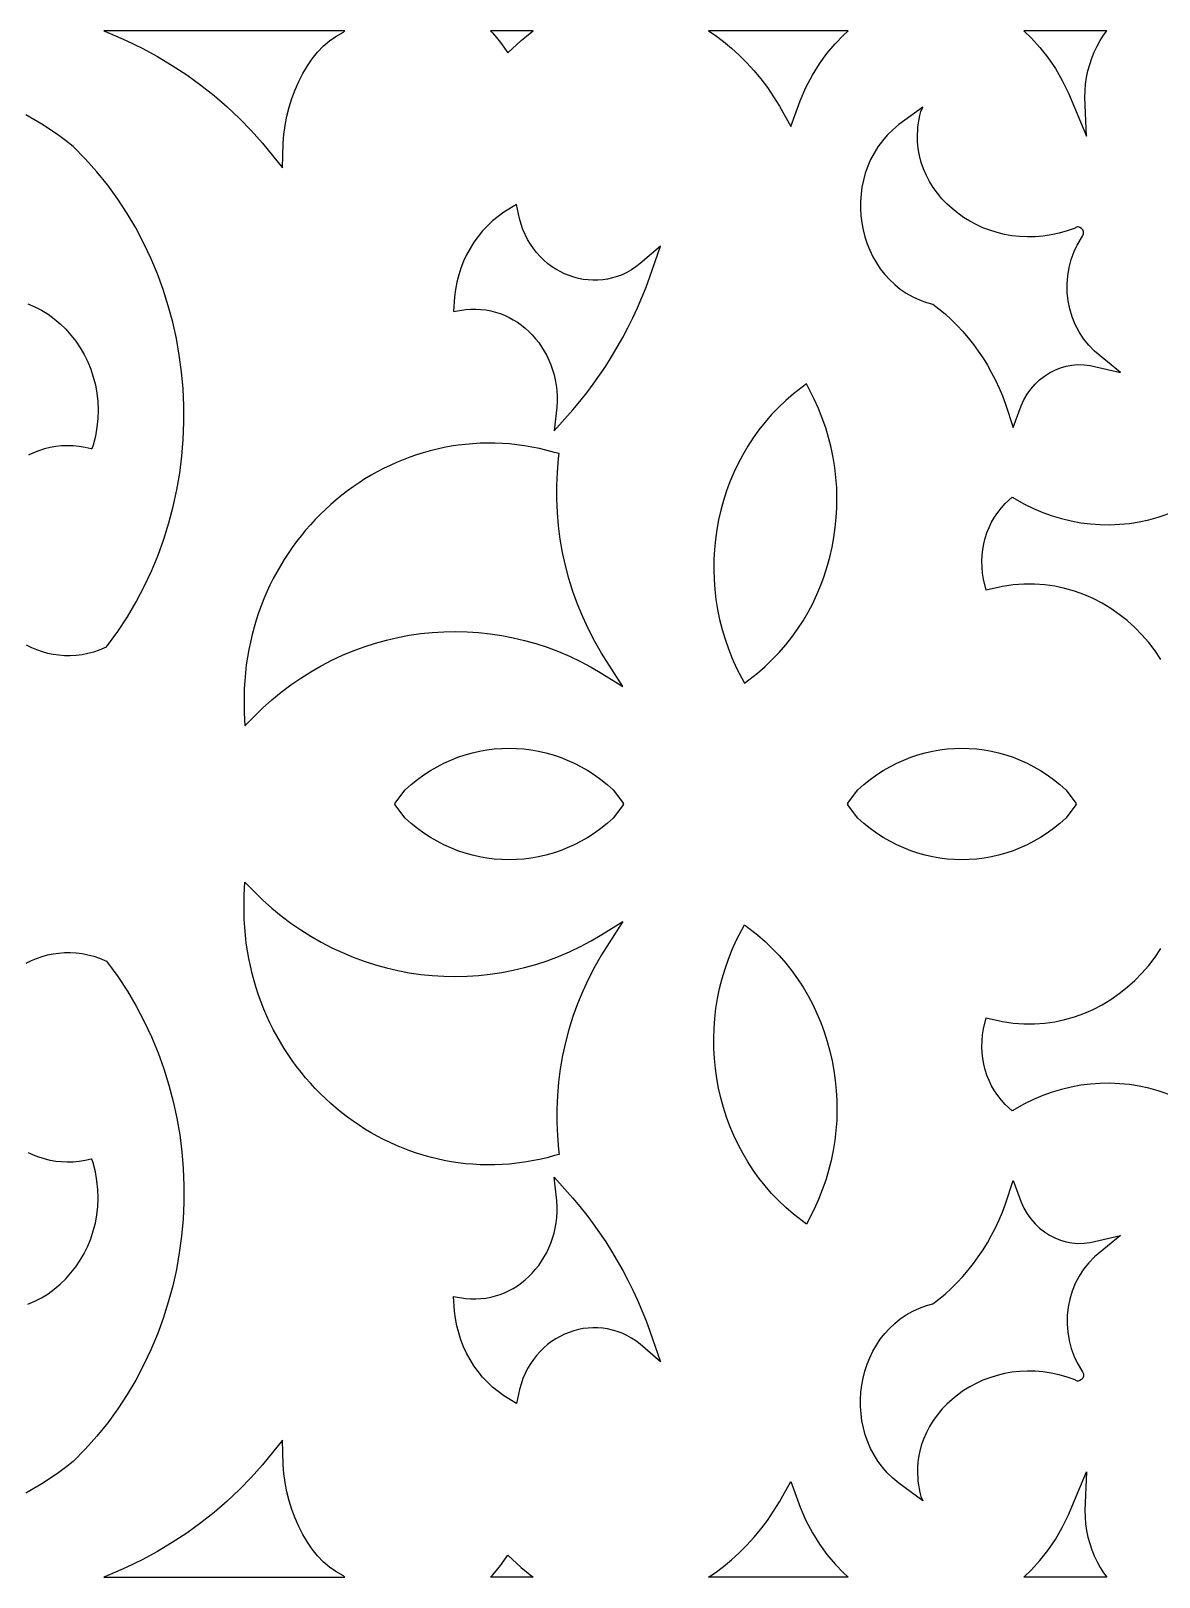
# Model space of a CAD drawing. Extents: x -1917 to -261, y -485 to 605.
# Drawn here: x -1668.1 to -1608.4, y -414.8 to -332.9 of the extents above; entities that cross this region are included whole.
import ezdxf

# ---------------------------------------------------------------- set-up
doc = ezdxf.new("R2010")
doc.units = 0
doc.layers.add('LAYER_1', color=18, linetype='CONTINUOUS')

msp = doc.modelspace()

# ---------------------------------------------------------------- linework, layer by layer
at = {"layer": 'LAYER_1'}
for points in [[(-1651.51, -332.89), (-1664.281, -332.89), (-1663.945, -333.022), (-1663.093, -333.397), (-1662.259, -333.807), (-1661.446, -334.248), (-1660.656, -334.721), (-1659.89, -335.225), (-1659.148, -335.758), (-1658.434, -336.32), (-1657.749, -336.909), (-1657.093, -337.525), (-1656.469, -338.167), (-1655.878, -338.833), (-1654.821, -340.145), (-1654.781, -338.858), (-1654.739, -338.379), (-1654.671, -337.896), (-1654.577, -337.414), (-1654.457, -336.936), (-1654.313, -336.466), (-1654.144, -336.008), (-1653.95, -335.564), (-1653.734, -335.14), (-1653.495, -334.738), (-1653.234, -334.362), (-1652.953, -334.015), (-1652.651, -333.701), (-1652.329, -333.423), (-1651.989, -333.184), (-1651.582, -332.959)], [(-1641.526, -332.89), (-1643.789, -332.89), (-1643.685, -332.994), (-1643.469, -333.237), (-1643.262, -333.496), (-1642.87, -334.046), (-1642.163, -333.392), (-1641.695, -333.01)], [(-1624.836, -332.89), (-1632.232, -332.89), (-1631.887, -333.121), (-1631.448, -333.448), (-1631.022, -333.8), (-1630.609, -334.175), (-1630.212, -334.573), (-1629.83, -334.993), (-1629.465, -335.434), (-1629.118, -335.895), (-1628.79, -336.376), (-1628.482, -336.875), (-1627.881, -337.956), (-1627.382, -336.595), (-1627.072, -335.894), (-1626.73, -335.242), (-1626.358, -334.637), (-1625.958, -334.08), (-1625.532, -333.57), (-1625.083, -333.108)], [(-1611.135, -332.89), (-1615.534, -332.89), (-1615.121, -333.276), (-1614.675, -333.761), (-1614.253, -334.294), (-1613.856, -334.877), (-1613.488, -335.51), (-1613.15, -336.192), (-1612.201, -338.47), (-1612.291, -336.421), (-1612.283, -336.061), (-1612.253, -335.704), (-1612.2, -335.352), (-1612.127, -335.005), (-1612.034, -334.665), (-1611.921, -334.334), (-1611.791, -334.013), (-1611.643, -333.702), (-1611.479, -333.404), (-1611.299, -333.119)], [(-1612.809, -343.34), (-1613.233, -343.493), (-1613.658, -343.615), (-1614.082, -343.707), (-1614.504, -343.77), (-1614.924, -343.804), (-1615.34, -343.81), (-1615.751, -343.79), (-1616.156, -343.744), (-1616.553, -343.673), (-1616.942, -343.578), (-1617.321, -343.459), (-1617.69, -343.319), (-1618.046, -343.156), (-1618.389, -342.974), (-1618.718, -342.771), (-1619.031, -342.55), (-1619.328, -342.311), (-1619.606, -342.055), (-1619.866, -341.782), (-1620.105, -341.495), (-1620.324, -341.192), (-1620.519, -340.877), (-1620.691, -340.548), (-1620.839, -340.208), (-1620.96, -339.857), (-1621.054, -339.496), (-1621.09, -339.312), (-1621.12, -339.126), (-1621.141, -338.938), (-1621.156, -338.747), (-1621.163, -338.555), (-1621.162, -338.362), (-1621.152, -338.166), (-1621.135, -337.969), (-1621.11, -337.771), (-1621.076, -337.571), (-1621.034, -337.37), (-1620.983, -337.168), (-1620.87, -336.936), (-1622.158, -337.858), (-1622.474, -338.124), (-1622.762, -338.41), (-1623.023, -338.712), (-1623.256, -339.031), (-1623.463, -339.363), (-1623.644, -339.707), (-1623.798, -340.062), (-1623.926, -340.425), (-1624.028, -340.795), (-1624.104, -341.17), (-1624.155, -341.549), (-1624.182, -341.93), (-1624.183, -342.311), (-1624.161, -342.691), (-1624.114, -343.068), (-1624.043, -343.441), (-1623.949, -343.807), (-1623.832, -344.167), (-1623.691, -344.517), (-1623.527, -344.856), (-1623.341, -345.183), (-1623.131, -345.496), (-1622.9, -345.793), (-1622.646, -346.073), (-1622.371, -346.334), (-1622.074, -346.573), (-1621.755, -346.79), (-1621.416, -346.982), (-1621.057, -347.148), (-1620.678, -347.286), (-1620.346, -347.376), (-1620.039, -347.612), (-1619.702, -347.894), (-1619.377, -348.19), (-1619.064, -348.499), (-1618.763, -348.822), (-1618.475, -349.157), (-1618.199, -349.504), (-1617.937, -349.863), (-1617.688, -350.233), (-1617.453, -350.615), (-1617.233, -351.006), (-1617.027, -351.408), (-1616.835, -351.819), (-1616.659, -352.239), (-1616.499, -352.667), (-1616.084, -353.918), (-1615.668, -352.764), (-1615.519, -352.445), (-1615.345, -352.147), (-1615.148, -351.872), (-1614.93, -351.62), (-1614.692, -351.392), (-1614.438, -351.19), (-1614.168, -351.015), (-1613.884, -350.867), (-1613.589, -350.749), (-1613.285, -350.66), (-1612.973, -350.602), (-1612.655, -350.576), (-1612.333, -350.583), (-1612.008, -350.624), (-1610.396, -351.003), (-1611.777, -349.863), (-1612.086, -349.549), (-1612.359, -349.206), (-1612.596, -348.84), (-1612.797, -348.452), (-1612.96, -348.047), (-1613.086, -347.627), (-1613.173, -347.197), (-1613.221, -346.759), (-1613.23, -346.317), (-1613.198, -345.875), (-1613.126, -345.437), (-1613.013, -345.005), (-1612.858, -344.583), (-1612.693, -344.241), (-1612.411, -343.764), (-1612.382, -343.705), (-1612.366, -343.646), (-1612.362, -343.589), (-1612.367, -343.535), (-1612.382, -343.484), (-1612.405, -343.437), (-1612.434, -343.394), (-1612.47, -343.357), (-1612.552, -343.302), (-1612.597, -343.286), (-1612.642, -343.277), (-1612.688, -343.278), (-1612.731, -343.288), (-1612.772, -343.308)], [(-1634.782, -344.295), (-1635.852, -345.226), (-1636.087, -345.403), (-1636.327, -345.56), (-1636.572, -345.696), (-1636.821, -345.812), (-1637.074, -345.908), (-1637.329, -345.985), (-1637.587, -346.043), (-1637.845, -346.083), (-1638.105, -346.104), (-1638.364, -346.107), (-1638.622, -346.092), (-1638.879, -346.06), (-1639.132, -346.011), (-1639.383, -345.945), (-1639.629, -345.862), (-1639.87, -345.763), (-1640.105, -345.648), (-1640.334, -345.517), (-1640.555, -345.371), (-1640.768, -345.209), (-1640.971, -345.033), (-1641.165, -344.843), (-1641.347, -344.638), (-1641.519, -344.419), (-1641.678, -344.186), (-1641.823, -343.94), (-1641.955, -343.681), (-1642.073, -343.409), (-1642.174, -343.124), (-1642.26, -342.826), (-1642.42, -342.096), (-1643.081, -342.501), (-1643.388, -342.719), (-1643.68, -342.958), (-1643.954, -343.216), (-1644.211, -343.491), (-1644.45, -343.784), (-1644.671, -344.092), (-1644.873, -344.414), (-1645.054, -344.75), (-1645.216, -345.098), (-1645.356, -345.458), (-1645.475, -345.827), (-1645.572, -346.206), (-1645.646, -346.594), (-1645.696, -346.988), (-1645.747, -347.761), (-1645.1, -347.663), (-1644.828, -347.64), (-1644.56, -347.636), (-1644.295, -347.649), (-1644.034, -347.679), (-1643.779, -347.727), (-1643.528, -347.79), (-1643.282, -347.869), (-1643.043, -347.963), (-1642.81, -348.072), (-1642.584, -348.195), (-1642.365, -348.332), (-1642.154, -348.481), (-1641.952, -348.644), (-1641.758, -348.819), (-1641.574, -349.005), (-1641.4, -349.202), (-1641.236, -349.41), (-1641.083, -349.628), (-1640.941, -349.856), (-1640.812, -350.093), (-1640.695, -350.338), (-1640.59, -350.591), (-1640.499, -350.851), (-1640.422, -351.118), (-1640.36, -351.392), (-1640.312, -351.671), (-1640.28, -351.956), (-1640.263, -352.246), (-1640.263, -352.54), (-1640.279, -352.838), (-1640.421, -354.092), (-1639.423, -352.968), (-1639.051, -352.525), (-1638.691, -352.071), (-1638.343, -351.608), (-1638.007, -351.134), (-1637.682, -350.651), (-1637.371, -350.159), (-1637.071, -349.658), (-1636.785, -349.148), (-1636.511, -348.63), (-1636.251, -348.104), (-1636.003, -347.57), (-1635.769, -347.028), (-1635.548, -346.479), (-1635.341, -345.924)], [(-1625.544, -356.029), (-1625.629, -355.499), (-1625.738, -354.971), (-1625.869, -354.446), (-1626.025, -353.926), (-1626.205, -353.411), (-1626.409, -352.902), (-1626.637, -352.4), (-1627.048, -351.595), (-1627.741, -352.134), (-1628.145, -352.482), (-1628.53, -352.847), (-1628.896, -353.229), (-1629.242, -353.627), (-1629.568, -354.04), (-1629.874, -354.467), (-1630.16, -354.907), (-1630.426, -355.36), (-1630.671, -355.824), (-1630.895, -356.298), (-1631.098, -356.783), (-1631.28, -357.276), (-1631.441, -357.776), (-1631.581, -358.284), (-1631.699, -358.799), (-1631.795, -359.318), (-1631.869, -359.842), (-1631.921, -360.369), (-1631.95, -360.899), (-1631.957, -361.431), (-1631.942, -361.964), (-1631.903, -362.497), (-1631.842, -363.03), (-1631.757, -363.56), (-1631.649, -364.088), (-1631.517, -364.613), (-1631.361, -365.133), (-1631.181, -365.648), (-1630.978, -366.157), (-1630.749, -366.66), (-1630.338, -367.464), (-1629.645, -366.925), (-1629.241, -366.578), (-1628.856, -366.212), (-1628.49, -365.83), (-1628.144, -365.432), (-1627.818, -365.019), (-1627.512, -364.592), (-1627.226, -364.152), (-1626.96, -363.699), (-1626.715, -363.235), (-1626.491, -362.761), (-1626.288, -362.276), (-1626.106, -361.784), (-1625.945, -361.283), (-1625.805, -360.775), (-1625.688, -360.261), (-1625.591, -359.741), (-1625.517, -359.217), (-1625.465, -358.69), (-1625.436, -358.16), (-1625.429, -357.628), (-1625.444, -357.095), (-1625.483, -356.562)], [(-1656.84, -369.038), (-1656.81, -369.724), (-1656.339, -369.247), (-1655.867, -368.788), (-1655.38, -368.353), (-1654.88, -367.942), (-1654.367, -367.555), (-1653.842, -367.192), (-1653.306, -366.854), (-1652.759, -366.541), (-1652.202, -366.252), (-1651.636, -365.987), (-1651.062, -365.748), (-1650.481, -365.533), (-1649.892, -365.344), (-1649.298, -365.179), (-1648.699, -365.04), (-1648.095, -364.926), (-1647.487, -364.837), (-1646.877, -364.774), (-1646.265, -364.736), (-1645.651, -364.724), (-1645.036, -364.738), (-1644.422, -364.777), (-1643.809, -364.843), (-1643.197, -364.934), (-1642.588, -365.052), (-1641.982, -365.196), (-1641.38, -365.366), (-1640.783, -365.562), (-1640.191, -365.785), (-1639.606, -366.035), (-1639.028, -366.312), (-1638.458, -366.615), (-1637.896, -366.945), (-1636.774, -367.637), (-1637.5, -366.504), (-1637.9, -365.881), (-1638.266, -365.249), (-1638.601, -364.605), (-1638.905, -363.949), (-1639.179, -363.282), (-1639.423, -362.605), (-1639.636, -361.92), (-1639.818, -361.228), (-1639.97, -360.53), (-1640.091, -359.826), (-1640.182, -359.119), (-1640.243, -358.409), (-1640.273, -357.697), (-1640.272, -356.985), (-1640.241, -356.273), (-1640.179, -355.556), (-1640.157, -355.297), (-1640.396, -355.229), (-1640.796, -355.121), (-1641.195, -355.027), (-1641.593, -354.947), (-1641.991, -354.88), (-1642.387, -354.826), (-1642.783, -354.785), (-1643.176, -354.757), (-1643.569, -354.741), (-1643.959, -354.739), (-1644.347, -354.748), (-1644.733, -354.77), (-1645.116, -354.803), (-1645.497, -354.849), (-1645.875, -354.906), (-1646.25, -354.974), (-1646.622, -355.054), (-1646.99, -355.146), (-1647.355, -355.248), (-1647.716, -355.361), (-1648.072, -355.485), (-1648.425, -355.619), (-1648.773, -355.764), (-1649.117, -355.919), (-1649.456, -356.084), (-1649.79, -356.258), (-1650.118, -356.443), (-1650.442, -356.637), (-1650.759, -356.841), (-1651.071, -357.053), (-1651.377, -357.275), (-1651.677, -357.506), (-1651.971, -357.745), (-1652.257, -357.993), (-1652.538, -358.25), (-1652.811, -358.514), (-1653.077, -358.787), (-1653.336, -359.067), (-1653.587, -359.356), (-1653.831, -359.652), (-1654.066, -359.955), (-1654.294, -360.266), (-1654.513, -360.584), (-1654.724, -360.908), (-1654.926, -361.24), (-1655.119, -361.578), (-1655.303, -361.922), (-1655.478, -362.273), (-1655.643, -362.63), (-1655.799, -362.993), (-1655.944, -363.362), (-1656.08, -363.736), (-1656.206, -364.116), (-1656.321, -364.501), (-1656.425, -364.891), (-1656.518, -365.286), (-1656.601, -365.686), (-1656.672, -366.09), (-1656.732, -366.499), (-1656.78, -366.913), (-1656.817, -367.33), (-1656.841, -367.752), (-1656.853, -368.177), (-1656.853, -368.606)], [(-1636.773, -373.867), (-1636.749, -373.9), (-1637.291, -374.619), (-1637.613, -374.903), (-1637.945, -375.167), (-1638.285, -375.412), (-1638.634, -375.638), (-1638.99, -375.844), (-1639.352, -376.03), (-1639.721, -376.197), (-1640.095, -376.344), (-1640.473, -376.472), (-1640.855, -376.58), (-1641.241, -376.668), (-1641.63, -376.737), (-1642.02, -376.786), (-1642.412, -376.815), (-1642.804, -376.825), (-1643.197, -376.815), (-1643.588, -376.786), (-1643.979, -376.737), (-1644.367, -376.668), (-1644.753, -376.58), (-1645.135, -376.472), (-1645.514, -376.344), (-1645.888, -376.197), (-1646.256, -376.03), (-1646.619, -375.844), (-1646.975, -375.638), (-1647.323, -375.412), (-1647.663, -375.167), (-1647.995, -374.903), (-1648.318, -374.619), (-1648.859, -373.9), (-1648.835, -373.867), (-1648.859, -373.835), (-1648.318, -373.116), (-1647.995, -372.832), (-1647.663, -372.567), (-1647.323, -372.322), (-1646.975, -372.097), (-1646.619, -371.891), (-1646.256, -371.705), (-1645.888, -371.538), (-1645.514, -371.391), (-1645.135, -371.263), (-1644.753, -371.155), (-1644.367, -371.067), (-1643.979, -370.998), (-1643.588, -370.949), (-1643.197, -370.92), (-1642.804, -370.91), (-1642.412, -370.92), (-1642.02, -370.949), (-1641.63, -370.998), (-1641.241, -371.067), (-1640.855, -371.155), (-1640.473, -371.263), (-1640.095, -371.391), (-1639.721, -371.538), (-1639.352, -371.705), (-1638.99, -371.891), (-1638.634, -372.097), (-1638.285, -372.322), (-1637.945, -372.567), (-1637.613, -372.832), (-1637.291, -373.116), (-1636.749, -373.835)], [(-1612.778, -373.867), (-1612.754, -373.9), (-1613.295, -374.619), (-1613.618, -374.903), (-1613.949, -375.167), (-1614.29, -375.412), (-1614.638, -375.638), (-1614.994, -375.844), (-1615.357, -376.03), (-1615.725, -376.197), (-1616.099, -376.344), (-1616.477, -376.472), (-1616.86, -376.58), (-1617.246, -376.668), (-1617.634, -376.737), (-1618.024, -376.786), (-1618.416, -376.815), (-1618.809, -376.825), (-1619.201, -376.815), (-1619.593, -376.786), (-1619.983, -376.737), (-1620.372, -376.668), (-1620.757, -376.58), (-1621.14, -376.472), (-1621.518, -376.344), (-1621.892, -376.197), (-1622.261, -376.03), (-1622.623, -375.844), (-1622.979, -375.638), (-1623.327, -375.412), (-1623.668, -375.167), (-1624, -374.903), (-1624.322, -374.619), (-1624.863, -373.9), (-1624.84, -373.867), (-1624.863, -373.835), (-1624.322, -373.116), (-1624, -372.832), (-1623.668, -372.567), (-1623.327, -372.322), (-1622.979, -372.097), (-1622.623, -371.891), (-1622.261, -371.705), (-1621.892, -371.538), (-1621.518, -371.391), (-1621.14, -371.263), (-1620.757, -371.155), (-1620.372, -371.067), (-1619.983, -370.998), (-1619.593, -370.949), (-1619.201, -370.92), (-1618.809, -370.91), (-1618.416, -370.92), (-1618.024, -370.949), (-1617.634, -370.998), (-1617.246, -371.067), (-1616.86, -371.155), (-1616.477, -371.263), (-1616.099, -371.391), (-1615.725, -371.538), (-1615.357, -371.705), (-1614.994, -371.891), (-1614.638, -372.097), (-1614.29, -372.322), (-1613.949, -372.567), (-1613.618, -372.832), (-1613.295, -373.116), (-1612.754, -373.835)], [(-1656.84, -378.697), (-1656.81, -378.011), (-1656.339, -378.488), (-1655.867, -378.947), (-1655.38, -379.382), (-1654.88, -379.793), (-1654.367, -380.18), (-1653.842, -380.542), (-1653.306, -380.881), (-1652.759, -381.194), (-1652.202, -381.483), (-1651.636, -381.747), (-1651.062, -381.987), (-1650.481, -382.201), (-1649.892, -382.391), (-1649.298, -382.556), (-1648.699, -382.695), (-1648.095, -382.809), (-1647.487, -382.898), (-1646.877, -382.961), (-1646.265, -382.999), (-1645.651, -383.011), (-1645.036, -382.997), (-1644.422, -382.958), (-1643.809, -382.892), (-1643.197, -382.801), (-1642.588, -382.683), (-1641.982, -382.539), (-1641.38, -382.369), (-1640.783, -382.172), (-1640.191, -381.949), (-1639.606, -381.7), (-1639.028, -381.423), (-1638.458, -381.12), (-1637.896, -380.79), (-1636.774, -380.098), (-1637.5, -381.23), (-1637.9, -381.854), (-1638.266, -382.486), (-1638.601, -383.13), (-1638.905, -383.786), (-1639.179, -384.453), (-1639.423, -385.13), (-1639.636, -385.815), (-1639.818, -386.507), (-1639.97, -387.205), (-1640.091, -387.909), (-1640.182, -388.616), (-1640.243, -389.326), (-1640.273, -390.038), (-1640.272, -390.75), (-1640.241, -391.462), (-1640.179, -392.179), (-1640.157, -392.438), (-1640.396, -392.506), (-1640.796, -392.614), (-1641.195, -392.707), (-1641.593, -392.788), (-1641.991, -392.855), (-1642.387, -392.909), (-1642.783, -392.95), (-1643.176, -392.978), (-1643.569, -392.993), (-1643.959, -392.996), (-1644.347, -392.987), (-1644.733, -392.965), (-1645.116, -392.932), (-1645.497, -392.886), (-1645.875, -392.829), (-1646.25, -392.76), (-1646.622, -392.68), (-1646.99, -392.589), (-1647.355, -392.487), (-1647.716, -392.374), (-1648.072, -392.25), (-1648.425, -392.116), (-1648.773, -391.971), (-1649.117, -391.816), (-1649.456, -391.651), (-1649.79, -391.476), (-1650.118, -391.292), (-1650.442, -391.098), (-1650.759, -390.894), (-1651.071, -390.682), (-1651.377, -390.46), (-1651.677, -390.229), (-1651.971, -389.99), (-1652.257, -389.742), (-1652.538, -389.485), (-1652.811, -389.221), (-1653.077, -388.948), (-1653.336, -388.667), (-1653.587, -388.379), (-1653.831, -388.083), (-1654.066, -387.78), (-1654.294, -387.469), (-1654.513, -387.151), (-1654.724, -386.826), (-1654.926, -386.495), (-1655.119, -386.157), (-1655.303, -385.812), (-1655.478, -385.462), (-1655.643, -385.105), (-1655.799, -384.742), (-1655.944, -384.373), (-1656.08, -383.999), (-1656.206, -383.619), (-1656.321, -383.234), (-1656.425, -382.844), (-1656.518, -382.449), (-1656.601, -382.049), (-1656.672, -381.645), (-1656.732, -381.236), (-1656.78, -380.822), (-1656.817, -380.405), (-1656.841, -379.983), (-1656.853, -379.558), (-1656.853, -379.129)], [(-1625.544, -391.705), (-1625.629, -392.236), (-1625.738, -392.764), (-1625.869, -393.289), (-1626.025, -393.809), (-1626.205, -394.324), (-1626.409, -394.833), (-1626.637, -395.335), (-1627.048, -396.139), (-1627.741, -395.601), (-1628.145, -395.253), (-1628.53, -394.888), (-1628.896, -394.506), (-1629.242, -394.108), (-1629.568, -393.695), (-1629.874, -393.268), (-1630.16, -392.827), (-1630.426, -392.375), (-1630.671, -391.911), (-1630.895, -391.436), (-1631.098, -390.952), (-1631.28, -390.459), (-1631.441, -389.958), (-1631.581, -389.45), (-1631.699, -388.936), (-1631.795, -388.417), (-1631.869, -387.893), (-1631.921, -387.366), (-1631.95, -386.835), (-1631.957, -386.303), (-1631.942, -385.77), (-1631.903, -385.237), (-1631.842, -384.705), (-1631.757, -384.175), (-1631.649, -383.647), (-1631.517, -383.122), (-1631.361, -382.602), (-1631.181, -382.086), (-1630.978, -381.577), (-1630.749, -381.075), (-1630.338, -380.271), (-1629.645, -380.81), (-1629.241, -381.157), (-1628.856, -381.523), (-1628.49, -381.905), (-1628.144, -382.303), (-1627.818, -382.716), (-1627.512, -383.143), (-1627.226, -383.583), (-1626.96, -384.036), (-1626.715, -384.5), (-1626.491, -384.974), (-1626.288, -385.458), (-1626.106, -385.951), (-1625.945, -386.452), (-1625.805, -386.96), (-1625.688, -387.474), (-1625.591, -387.994), (-1625.517, -388.518), (-1625.465, -389.045), (-1625.436, -389.575), (-1625.429, -390.107), (-1625.444, -390.64), (-1625.483, -391.173)], [(-1634.782, -403.44), (-1635.852, -402.508), (-1636.087, -402.331), (-1636.327, -402.175), (-1636.572, -402.039), (-1636.821, -401.923), (-1637.074, -401.827), (-1637.329, -401.75), (-1637.587, -401.692), (-1637.845, -401.652), (-1638.105, -401.631), (-1638.364, -401.628), (-1638.622, -401.643), (-1638.879, -401.675), (-1639.132, -401.724), (-1639.383, -401.79), (-1639.629, -401.873), (-1639.87, -401.972), (-1640.105, -402.087), (-1640.334, -402.218), (-1640.555, -402.364), (-1640.768, -402.525), (-1640.971, -402.702), (-1641.165, -402.892), (-1641.347, -403.097), (-1641.519, -403.316), (-1641.678, -403.548), (-1641.823, -403.794), (-1641.955, -404.054), (-1642.073, -404.326), (-1642.174, -404.611), (-1642.26, -404.908), (-1642.42, -405.639), (-1643.081, -405.234), (-1643.388, -405.015), (-1643.68, -404.777), (-1643.954, -404.519), (-1644.211, -404.243), (-1644.45, -403.951), (-1644.671, -403.643), (-1644.873, -403.321), (-1645.054, -402.985), (-1645.216, -402.637), (-1645.356, -402.277), (-1645.475, -401.907), (-1645.572, -401.528), (-1645.646, -401.141), (-1645.696, -400.747), (-1645.747, -399.974), (-1645.1, -400.072), (-1644.828, -400.095), (-1644.56, -400.099), (-1644.295, -400.086), (-1644.034, -400.055), (-1643.779, -400.008), (-1643.528, -399.945), (-1643.282, -399.866), (-1643.043, -399.772), (-1642.81, -399.663), (-1642.584, -399.54), (-1642.365, -399.403), (-1642.154, -399.253), (-1641.952, -399.091), (-1641.758, -398.916), (-1641.574, -398.73), (-1641.4, -398.532), (-1641.236, -398.324), (-1641.083, -398.106), (-1640.941, -397.879), (-1640.812, -397.642), (-1640.695, -397.397), (-1640.59, -397.144), (-1640.499, -396.884), (-1640.422, -396.617), (-1640.36, -396.343), (-1640.312, -396.064), (-1640.28, -395.779), (-1640.263, -395.489), (-1640.263, -395.195), (-1640.279, -394.896), (-1640.421, -393.642), (-1639.423, -394.767), (-1639.051, -395.21), (-1638.691, -395.664), (-1638.343, -396.127), (-1638.007, -396.601), (-1637.682, -397.083), (-1637.371, -397.576), (-1637.071, -398.077), (-1636.785, -398.586), (-1636.511, -399.105), (-1636.251, -399.631), (-1636.003, -400.165), (-1635.769, -400.707), (-1635.548, -401.255), (-1635.341, -401.811)], [(-1612.809, -404.395), (-1613.233, -404.242), (-1613.658, -404.119), (-1614.082, -404.028), (-1614.504, -403.965), (-1614.924, -403.931), (-1615.34, -403.925), (-1615.751, -403.945), (-1616.156, -403.991), (-1616.553, -404.062), (-1616.942, -404.157), (-1617.321, -404.276), (-1617.69, -404.416), (-1618.046, -404.578), (-1618.389, -404.761), (-1618.718, -404.964), (-1619.031, -405.185), (-1619.328, -405.424), (-1619.606, -405.68), (-1619.866, -405.953), (-1620.105, -406.24), (-1620.324, -406.542), (-1620.519, -406.858), (-1620.691, -407.186), (-1620.839, -407.527), (-1620.96, -407.878), (-1621.054, -408.239), (-1621.09, -408.423), (-1621.12, -408.609), (-1621.141, -408.797), (-1621.156, -408.987), (-1621.163, -409.179), (-1621.162, -409.373), (-1621.152, -409.569), (-1621.135, -409.766), (-1621.11, -409.964), (-1621.076, -410.164), (-1621.034, -410.365), (-1620.983, -410.567), (-1620.87, -410.799), (-1622.158, -409.876), (-1622.474, -409.61), (-1622.762, -409.325), (-1623.023, -409.022), (-1623.256, -408.704), (-1623.463, -408.372), (-1623.644, -408.028), (-1623.798, -407.673), (-1623.926, -407.31), (-1624.028, -406.94), (-1624.104, -406.565), (-1624.155, -406.186), (-1624.182, -405.805), (-1624.183, -405.424), (-1624.161, -405.044), (-1624.114, -404.667), (-1624.043, -404.294), (-1623.949, -403.927), (-1623.832, -403.568), (-1623.691, -403.218), (-1623.527, -402.879), (-1623.341, -402.552), (-1623.131, -402.239), (-1622.9, -401.941), (-1622.646, -401.662), (-1622.371, -401.401), (-1622.074, -401.162), (-1621.755, -400.945), (-1621.416, -400.753), (-1621.057, -400.587), (-1620.678, -400.449), (-1620.346, -400.359), (-1620.039, -400.123), (-1619.702, -399.841), (-1619.377, -399.545), (-1619.064, -399.236), (-1618.763, -398.913), (-1618.475, -398.578), (-1618.199, -398.231), (-1617.937, -397.872), (-1617.688, -397.501), (-1617.453, -397.12), (-1617.233, -396.729), (-1617.027, -396.327), (-1616.835, -395.916), (-1616.659, -395.496), (-1616.499, -395.067), (-1616.084, -393.817), (-1615.668, -394.971), (-1615.519, -395.29), (-1615.345, -395.588), (-1615.148, -395.863), (-1614.93, -396.115), (-1614.692, -396.343), (-1614.438, -396.545), (-1614.168, -396.72), (-1613.884, -396.867), (-1613.589, -396.986), (-1613.285, -397.075), (-1612.973, -397.133), (-1612.655, -397.159), (-1612.333, -397.152), (-1612.008, -397.111), (-1610.396, -396.732), (-1611.777, -397.871), (-1612.086, -398.186), (-1612.359, -398.528), (-1612.596, -398.895), (-1612.797, -399.283), (-1612.96, -399.688), (-1613.086, -400.108), (-1613.173, -400.538), (-1613.221, -400.976), (-1613.23, -401.418), (-1613.198, -401.859), (-1613.126, -402.298), (-1613.013, -402.73), (-1612.858, -403.152), (-1612.693, -403.494), (-1612.411, -403.97), (-1612.382, -404.03), (-1612.366, -404.089), (-1612.362, -404.146), (-1612.367, -404.2), (-1612.382, -404.251), (-1612.405, -404.298), (-1612.434, -404.34), (-1612.47, -404.377), (-1612.552, -404.433), (-1612.597, -404.449), (-1612.642, -404.458), (-1612.688, -404.457), (-1612.731, -404.447), (-1612.772, -404.426)], [(-1651.51, -414.845), (-1651.582, -414.776), (-1651.989, -414.551), (-1652.329, -414.312), (-1652.651, -414.034), (-1652.953, -413.72), (-1653.234, -413.373), (-1653.495, -412.997), (-1653.734, -412.595), (-1653.95, -412.171), (-1654.144, -411.727), (-1654.313, -411.269), (-1654.457, -410.798), (-1654.577, -410.32), (-1654.671, -409.838), (-1654.739, -409.356), (-1654.781, -408.877), (-1654.821, -407.59), (-1655.878, -408.902), (-1656.469, -409.568), (-1657.093, -410.21), (-1657.749, -410.826), (-1658.434, -411.415), (-1659.148, -411.977), (-1659.89, -412.51), (-1660.656, -413.013), (-1661.446, -413.486), (-1662.259, -413.928), (-1663.093, -414.337), (-1663.945, -414.713), (-1664.281, -414.845)], [(-1611.135, -414.845), (-1615.534, -414.845), (-1615.121, -414.459), (-1614.675, -413.974), (-1614.253, -413.44), (-1613.856, -412.858), (-1613.488, -412.225), (-1613.15, -411.543), (-1612.201, -409.264), (-1612.291, -411.313), (-1612.283, -411.674), (-1612.253, -412.031), (-1612.2, -412.383), (-1612.127, -412.73), (-1612.034, -413.069), (-1611.921, -413.401), (-1611.791, -413.722), (-1611.643, -414.033), (-1611.479, -414.331), (-1611.299, -414.616)], [(-1624.836, -414.845), (-1632.232, -414.845), (-1631.887, -414.614), (-1631.448, -414.287), (-1631.022, -413.935), (-1630.609, -413.56), (-1630.212, -413.162), (-1629.83, -412.742), (-1629.465, -412.301), (-1629.118, -411.839), (-1628.79, -411.359), (-1628.482, -410.86), (-1627.881, -409.778), (-1627.382, -411.14), (-1627.072, -411.84), (-1626.73, -412.493), (-1626.358, -413.098), (-1625.958, -413.655), (-1625.532, -414.165), (-1625.083, -414.627)], [(-1641.526, -414.845), (-1643.789, -414.845), (-1643.685, -414.74), (-1643.469, -414.497), (-1643.262, -414.239), (-1642.87, -413.689), (-1642.163, -414.343), (-1641.695, -414.725)]]:
    msp.add_lwpolyline(points, close=True, dxfattribs=at)
for points in [[(-1668.394, -365.437), (-1668.122, -365.569), (-1667.844, -365.685), (-1667.558, -365.783), (-1667.267, -365.864), (-1666.971, -365.925), (-1666.671, -365.968), (-1666.367, -365.991), (-1666.06, -365.994), (-1665.751, -365.976), (-1665.44, -365.938), (-1665.129, -365.878), (-1664.819, -365.796), (-1664.509, -365.691), (-1664.133, -365.536), (-1663.541, -364.721), (-1663.035, -363.948), (-1662.568, -363.156), (-1662.142, -362.347), (-1661.755, -361.521), (-1661.407, -360.682), (-1661.099, -359.83), (-1660.831, -358.967), (-1660.601, -358.094), (-1660.411, -357.214), (-1660.259, -356.327), (-1660.147, -355.435), (-1660.073, -354.541), (-1660.038, -353.644), (-1660.042, -352.748), (-1660.083, -351.853), (-1660.164, -350.962), (-1660.282, -350.075), (-1660.439, -349.194), (-1660.633, -348.321), (-1660.866, -347.457), (-1661.136, -346.604), (-1661.444, -345.764), (-1661.79, -344.938), (-1662.173, -344.127), (-1662.593, -343.334), (-1663.051, -342.559), (-1663.546, -341.805), (-1664.078, -341.073), (-1664.647, -340.365), (-1665.253, -339.682), (-1665.904, -339.016), (-1666.322, -338.69), (-1666.734, -338.388), (-1667.568, -337.834), (-1668.421, -337.34)], [(-1668.308, -347.351), (-1667.94, -347.51), (-1667.583, -347.698), (-1667.24, -347.912), (-1666.912, -348.151), (-1666.6, -348.415), (-1666.305, -348.702), (-1666.029, -349.01), (-1665.773, -349.338), (-1665.539, -349.686), (-1665.327, -350.05), (-1665.139, -350.431), (-1664.976, -350.827), (-1664.84, -351.236), (-1664.732, -351.657), (-1664.652, -352.089), (-1664.602, -352.53), (-1664.584, -352.98), (-1664.599, -353.438), (-1664.647, -353.901), (-1664.73, -354.369), (-1664.851, -354.841), (-1664.92, -355.05), (-1664.96, -355.038), (-1665.277, -354.965), (-1665.593, -354.914), (-1665.908, -354.886), (-1666.221, -354.878), (-1666.53, -354.891), (-1666.835, -354.925), (-1667.136, -354.978), (-1667.431, -355.05), (-1667.721, -355.141), (-1668.004, -355.25), (-1668.28, -355.376)], [(-1608.259, -366.204), (-1608.571, -365.747), (-1608.908, -365.311), (-1609.268, -364.899), (-1609.65, -364.511), (-1610.053, -364.149), (-1610.475, -363.814), (-1610.916, -363.507), (-1611.375, -363.23), (-1611.849, -362.983), (-1612.338, -362.768), (-1612.841, -362.586), (-1613.356, -362.439), (-1613.883, -362.327), (-1614.421, -362.252), (-1614.967, -362.214), (-1615.522, -362.216), (-1616.085, -362.258), (-1616.653, -362.342), (-1617.515, -362.534), (-1617.657, -361.944), (-1617.709, -361.631), (-1617.74, -361.317), (-1617.748, -361.004), (-1617.736, -360.693), (-1617.702, -360.384), (-1617.648, -360.08), (-1617.573, -359.781), (-1617.478, -359.489), (-1617.364, -359.204), (-1617.231, -358.929), (-1617.078, -358.664), (-1616.907, -358.411), (-1616.717, -358.171), (-1616.51, -357.945), (-1616.139, -357.597), (-1615.482, -357.968), (-1615.005, -358.204), (-1614.519, -358.412), (-1614.026, -358.591), (-1613.526, -358.742), (-1613.021, -358.864), (-1612.511, -358.958), (-1611.998, -359.022), (-1611.483, -359.058), (-1610.966, -359.065), (-1610.449, -359.043), (-1609.932, -358.992), (-1609.418, -358.911), (-1608.906, -358.801), (-1608.398, -358.661), (-1607.568, -358.382)], [(-1668.394, -382.298), (-1668.122, -382.165), (-1667.844, -382.05), (-1667.558, -381.951), (-1667.267, -381.871), (-1666.971, -381.81), (-1666.671, -381.767), (-1666.367, -381.744), (-1666.06, -381.741), (-1665.751, -381.759), (-1665.44, -381.797), (-1665.129, -381.857), (-1664.819, -381.939), (-1664.509, -382.043), (-1664.133, -382.199), (-1663.541, -383.014), (-1663.035, -383.787), (-1662.568, -384.579), (-1662.142, -385.388), (-1661.755, -386.213), (-1661.407, -387.053), (-1661.099, -387.905), (-1660.831, -388.768), (-1660.601, -389.641), (-1660.411, -390.521), (-1660.259, -391.408), (-1660.147, -392.299), (-1660.073, -393.194), (-1660.038, -394.09), (-1660.042, -394.987), (-1660.083, -395.881), (-1660.164, -396.773), (-1660.282, -397.66), (-1660.439, -398.541), (-1660.633, -399.414), (-1660.866, -400.278), (-1661.136, -401.131), (-1661.444, -401.971), (-1661.79, -402.797), (-1662.173, -403.608), (-1662.593, -404.401), (-1663.051, -405.175), (-1663.546, -405.929), (-1664.078, -406.662), (-1664.647, -407.37), (-1665.253, -408.053), (-1665.904, -408.718), (-1666.322, -409.045), (-1666.734, -409.347), (-1667.568, -409.901), (-1668.421, -410.395)], [(-1607.568, -389.352), (-1608.398, -389.073), (-1608.906, -388.934), (-1609.418, -388.824), (-1609.932, -388.743), (-1610.449, -388.692), (-1610.966, -388.67), (-1611.483, -388.677), (-1611.998, -388.713), (-1612.511, -388.777), (-1613.021, -388.871), (-1613.526, -388.993), (-1614.026, -389.144), (-1614.519, -389.323), (-1615.005, -389.53), (-1615.482, -389.766), (-1616.139, -390.138), (-1616.51, -389.79), (-1616.717, -389.564), (-1616.907, -389.324), (-1617.078, -389.07), (-1617.231, -388.806), (-1617.364, -388.53), (-1617.478, -388.246), (-1617.573, -387.954), (-1617.648, -387.655), (-1617.702, -387.351), (-1617.736, -387.042), (-1617.748, -386.731), (-1617.74, -386.417), (-1617.709, -386.104), (-1617.657, -385.79), (-1617.515, -385.201), (-1616.653, -385.392), (-1616.085, -385.476), (-1615.522, -385.519), (-1614.967, -385.521), (-1614.421, -385.483), (-1613.883, -385.408), (-1613.356, -385.296), (-1612.841, -385.148), (-1612.338, -384.966), (-1611.849, -384.752), (-1611.375, -384.505), (-1610.916, -384.227), (-1610.475, -383.92), (-1610.053, -383.585), (-1609.65, -383.223), (-1609.268, -382.836), (-1608.908, -382.423), (-1608.571, -381.988), (-1608.259, -381.531)], [(-1668.308, -400.384), (-1667.94, -400.224), (-1667.583, -400.037), (-1667.24, -399.823), (-1666.912, -399.583), (-1666.6, -399.32), (-1666.305, -399.033), (-1666.029, -398.725), (-1665.773, -398.396), (-1665.539, -398.049), (-1665.327, -397.685), (-1665.139, -397.304), (-1664.976, -396.908), (-1664.84, -396.499), (-1664.732, -396.078), (-1664.652, -395.646), (-1664.602, -395.204), (-1664.584, -394.754), (-1664.599, -394.297), (-1664.647, -393.834), (-1664.73, -393.365), (-1664.851, -392.893), (-1664.92, -392.685), (-1664.96, -392.697), (-1665.277, -392.77), (-1665.593, -392.82), (-1665.908, -392.849), (-1666.221, -392.857), (-1666.53, -392.843), (-1666.835, -392.81), (-1667.136, -392.757), (-1667.431, -392.684), (-1667.721, -392.594), (-1668.004, -392.485), (-1668.28, -392.359)]]:
    msp.add_lwpolyline(points, dxfattribs=at)

doc.saveas('drawing.dxf')
